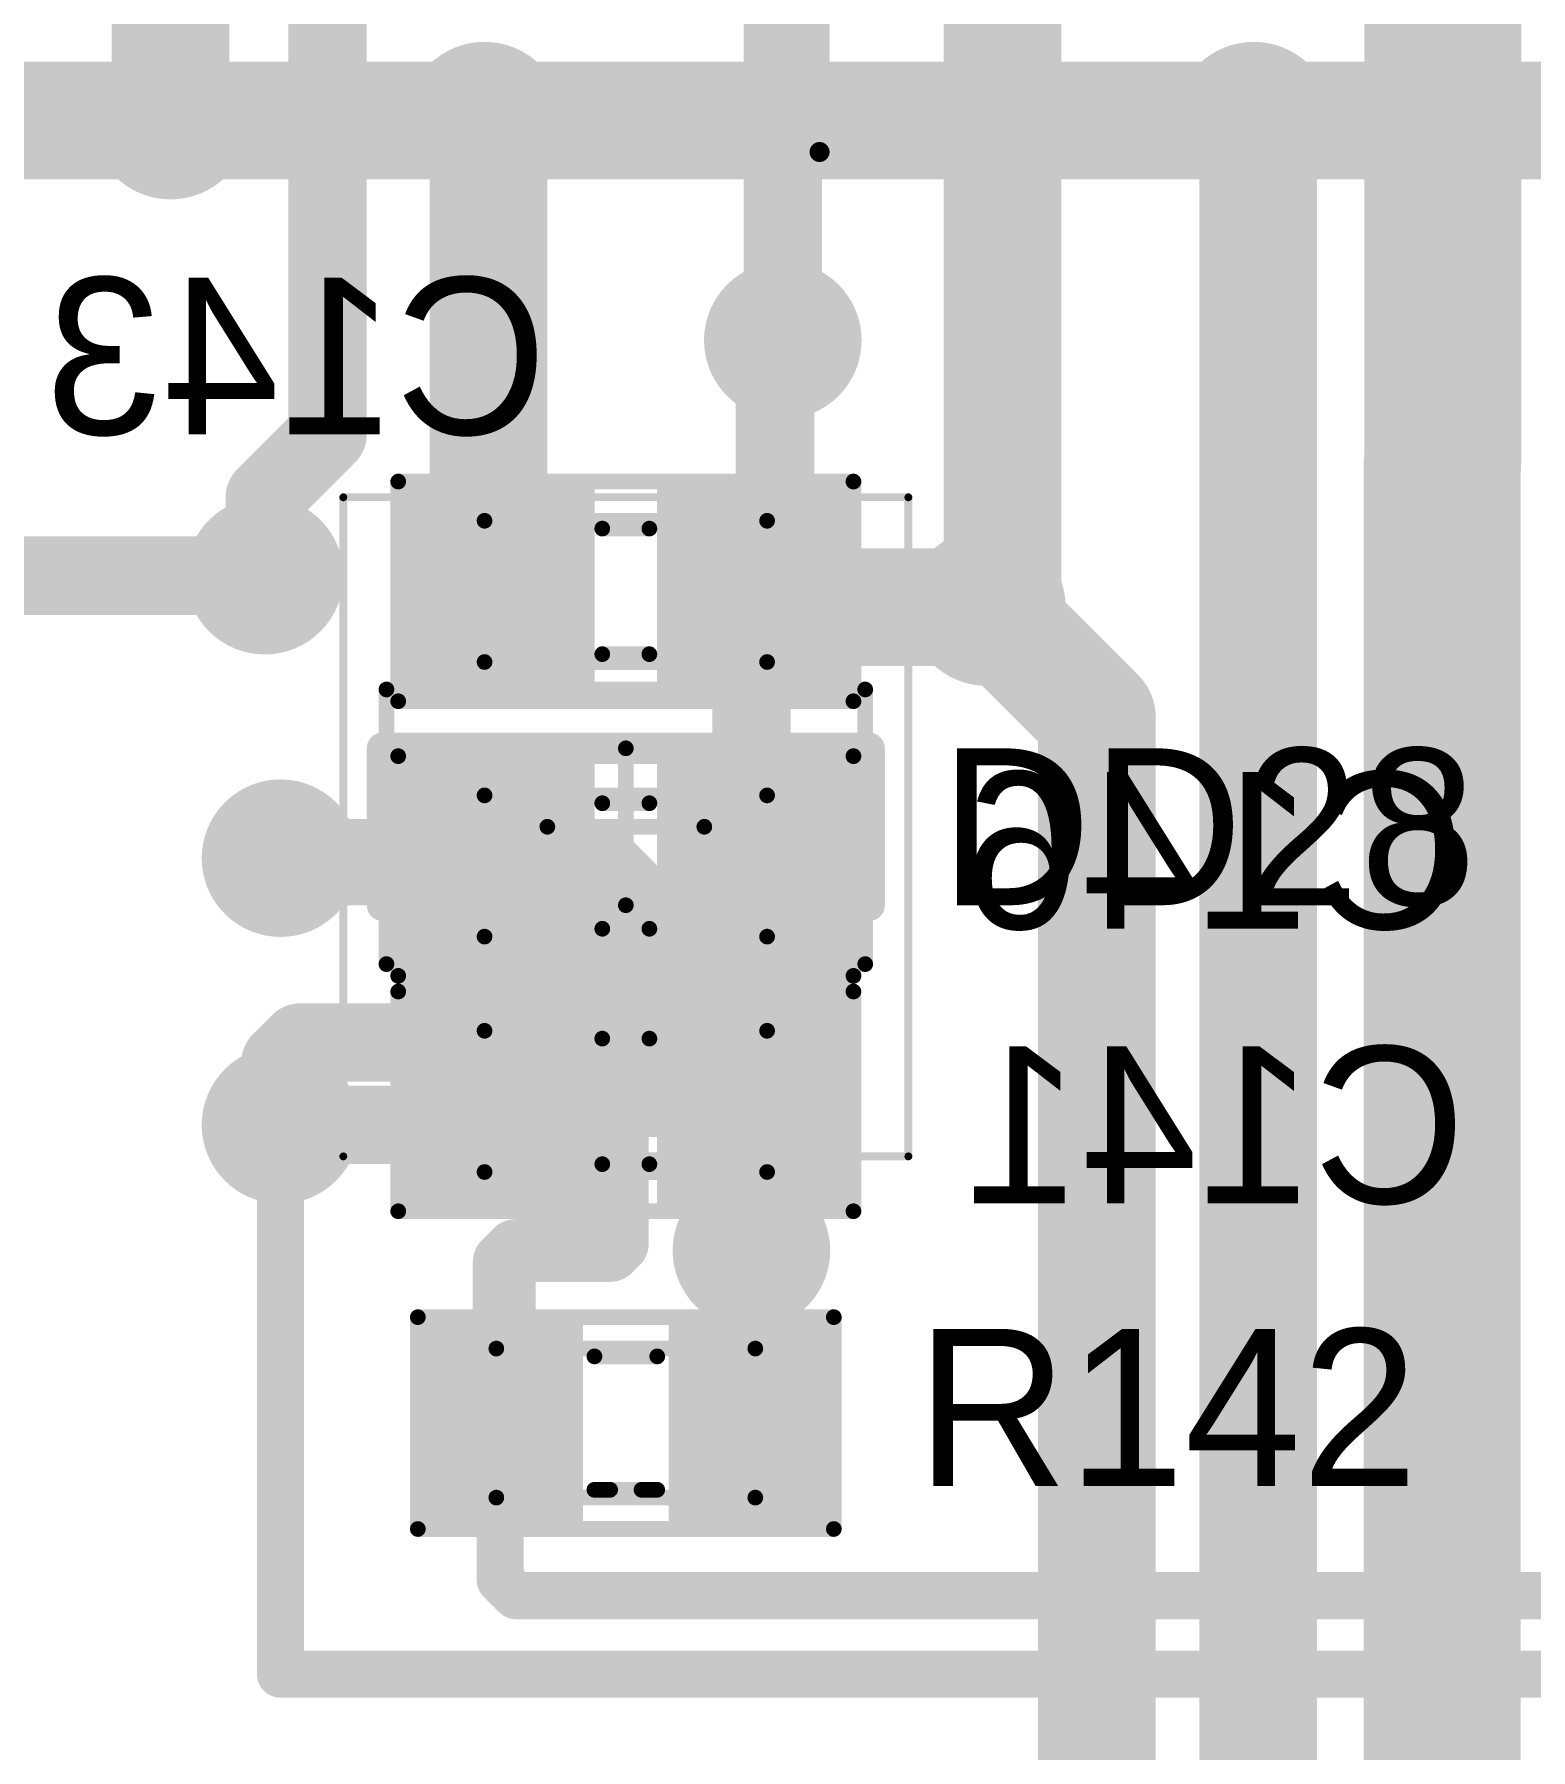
# Model space of a CAD drawing. Header units: millimetres. Extents: x 29 to 180, y 30 to 200.
# Drawn here: x 53.23 to 62.76, y 181.02 to 191.95 of the extents above; entities that cross this region are included whole.
import ezdxf

# ---------------------------------------------------------------- set-up
doc = ezdxf.new("R2010")
doc.units = ezdxf.units.MM
for name, color, linetype in [('BottomLayer', 5, 'Continuous'), ('BottomOverlay', 54, 'Continuous'), ('BottomPaste', 16, 'Continuous'), ('BottomSolder', 6, 'Continuous'), ('Mechanical13', 56, 'Continuous'), ('Mechanical15', 56, 'Continuous'), ('MultiLayer', 9, 'Continuous'), ('PadHoleLayer', 156, 'Continuous'), ('TopLayer', 1, 'Continuous'), ('TopOverlay', 2, 'Continuous'), ('TopPaste', 8, 'Continuous'), ('TopSolder', 216, 'Continuous'), ('ViaHoleLayer', 16, 'Continuous')]:
    doc.layers.add(name, color=color, linetype=linetype)

# ---------------------------------------------------------------- blocks, each defined once
blk = doc.blocks.new('35362_0650_172')
at = {"layer": 'BottomLayer', "const_width": 0.61}
for points in [[(-10.312, 0, 1), (-9.703, 0, 1)], [(-8.305, 0, 1), (-7.695, 0, 1)], [(-6.305, 0, 1), (-5.695, 0, 1)], [(-4.304, 0, 1), (-3.695, 0, 1)], [(-2.305, 0, 1), (-1.695, 0, 1)]]:
    blk.add_lwpolyline(points, format="xyb", close=True, dxfattribs=at)
at = {"layer": 'BottomLayer'}
blk.add_solid([(-0.61, -0.61), (0.61, -0.61), (-0.61, 0.61), (0.61, 0.61)], dxfattribs=at)
at = {"layer": 'BottomSolder', "const_width": 0.736}
for points in [[(-10.375, 0, 1), (-9.64, 0, 1)], [(-8.368, 0, 1), (-7.632, 0, 1)], [(-6.368, 0, 1), (-5.632, 0, 1)], [(-4.368, 0, 1), (-3.632, 0, 1)], [(-2.368, 0, 1), (-1.632, 0, 1)]]:
    blk.add_lwpolyline(points, format="xyb", close=True, dxfattribs=at)
at = {"layer": 'BottomSolder'}
blk.add_solid([(-0.736, -0.736), (0.736, -0.736), (-0.736, 0.736), (0.736, 0.736)], dxfattribs=at)
at = {"layer": 'PadHoleLayer', "const_width": 0.406}
for points in [[(-10.211, 0, 1), (-9.804, 0, 1)], [(-8.203, 0, 1), (-7.797, 0, 1)], [(-6.203, 0, 1), (-5.797, 0, 1)], [(-4.203, 0, 1), (-3.796, 0, 1)], [(-2.203, 0, 1), (-1.797, 0, 1)], [(-0.203, 0, 1), (0.203, 0, 1)]]:
    blk.add_lwpolyline(points, format="xyb", close=True, dxfattribs=at)
at = {"layer": 'TopLayer', "const_width": 0.61}
for points in [[(-10.312, 0, 1), (-9.703, 0, 1)], [(-8.305, 0, 1), (-7.695, 0, 1)], [(-6.305, 0, 1), (-5.695, 0, 1)], [(-4.304, 0, 1), (-3.695, 0, 1)], [(-2.305, 0, 1), (-1.695, 0, 1)]]:
    blk.add_lwpolyline(points, format="xyb", close=True, dxfattribs=at)
at = {"layer": 'TopLayer'}
blk.add_solid([(-0.61, -0.61), (0.61, -0.61), (-0.61, 0.61), (0.61, 0.61)], dxfattribs=at)
at = {"layer": 'TopOverlay'}
for points, const_width in [([(-1.05, 4.225), (0.95, 4.225)], 0.254), ([(-1.05, 4.225), (-0.05, 3.225)], 0.254), ([(-0.05, 3.225), (0.95, 4.225)], 0.254), ([(-12.141, 2.95), (2.15, 2.95)], 0.2), ([(-12.141, -2.55), (-12.141, 2.95)], 0.2), ([(2.15, -2.55), (2.15, 2.95)], 0.2), ([(-10.465, -1.651), (-8.35, -1.65)], 0.2), ([(-10.465, -2.55), (-10.465, -1.651)], 0.2), ([(-8.35, -1.65), (0.35, -1.65)], 0.2), ([(-7.015, -2.35), (-7.015, -1.65)], 0.127), ([(-7.015, -1.65), (-2.915, -1.65)], 0.127), ([(-2.915, -2.35), (-2.915, -1.65)], 0.127), ([(0.35, -2.55), (0.35, -1.65)], 0.2), ([(-8.241, -3.55), (-8.241, -2.35)], 0.127), ([(-8.241, -2.35), (-1.841, -2.35)], 0.127), ([(-7.015, -2.35), (-2.915, -2.35)], 0.127), ([(-1.841, -3.55), (-1.841, -2.35)], 0.127), ([(-12.141, -2.55), (-10.465, -2.55)], 0.2), ([(0.35, -2.55), (2.15, -2.55)], 0.2), ([(-8.241, -3.55), (-1.841, -3.55)], 0.127)]:
    blk.add_lwpolyline(points, dxfattribs=dict(at, const_width=const_width))
for points, const_width in [([(-1.114, 4.225, 1), (-0.987, 4.225, 1)], 0.127), ([(-1.114, 4.225, 1), (-0.987, 4.225, 1)], 0.127), ([(0.886, 4.225, 1), (1.013, 4.225, 1)], 0.127), ([(0.886, 4.225, 1), (1.013, 4.225, 1)], 0.127), ([(-0.114, 3.225, 1), (0.013, 3.225, 1)], 0.127), ([(-0.114, 3.225, 1), (0.013, 3.225, 1)], 0.127), ([(-12.191, 2.95, 1), (-12.091, 2.95, 1)], 0.0999), ([(-12.191, 2.95, 1), (-12.091, 2.95, 1)], 0.0999), ([(2.1, 2.95, 1), (2.2, 2.95, 1)], 0.0999), ([(2.1, 2.95, 1), (2.2, 2.95, 1)], 0.0999), ([(-10.515, -1.651, 1), (-10.415, -1.651, 1)], 0.0999), ([(-10.515, -1.651, 1), (-10.415, -1.651, 1)], 0.0999), ([(-8.4, -1.65, 1), (-8.3, -1.65, 1)], 0.0999), ([(-8.4, -1.65, 1), (-8.3, -1.65, 1)], 0.0999), ([(-7.047, -1.65, 1), (-6.983, -1.65, 1)], 0.0635), ([(-7.047, -1.65, 1), (-6.983, -1.65, 1)], 0.0635), ([(-2.947, -1.65, 1), (-2.883, -1.65, 1)], 0.0635), ([(-2.947, -1.65, 1), (-2.883, -1.65, 1)], 0.0635), ([(0.3, -1.65, 1), (0.4, -1.65, 1)], 0.0999), ([(0.3, -1.65, 1), (0.4, -1.65, 1)], 0.0999), ([(-8.273, -2.35, 1), (-8.209, -2.35, 1)], 0.0635), ([(-8.273, -2.35, 1), (-8.209, -2.35, 1)], 0.0635), ([(-7.047, -2.35, 1), (-6.983, -2.35, 1)], 0.0635), ([(-7.047, -2.35, 1), (-6.983, -2.35, 1)], 0.0635), ([(-2.947, -2.35, 1), (-2.883, -2.35, 1)], 0.0635), ([(-2.947, -2.35, 1), (-2.883, -2.35, 1)], 0.0635), ([(-1.873, -2.35, 1), (-1.809, -2.35, 1)], 0.0635), ([(-1.873, -2.35, 1), (-1.809, -2.35, 1)], 0.0635), ([(-12.191, -2.55, 1), (-12.091, -2.55, 1)], 0.0999), ([(-12.191, -2.55, 1), (-12.091, -2.55, 1)], 0.0999), ([(-10.515, -2.55, 1), (-10.415, -2.55, 1)], 0.0999), ([(-10.515, -2.55, 1), (-10.415, -2.55, 1)], 0.0999), ([(0.3, -2.55, 1), (0.4, -2.55, 1)], 0.0999), ([(0.3, -2.55, 1), (0.4, -2.55, 1)], 0.0999), ([(2.1, -2.55, 1), (2.2, -2.55, 1)], 0.0999), ([(2.1, -2.55, 1), (2.2, -2.55, 1)], 0.0999), ([(-8.273, -3.55, 1), (-8.209, -3.55, 1)], 0.0635), ([(-8.273, -3.55, 1), (-8.209, -3.55, 1)], 0.0635), ([(-1.873, -3.55, 1), (-1.809, -3.55, 1)], 0.0635), ([(-1.873, -3.55, 1), (-1.809, -3.55, 1)], 0.0635)]:
    blk.add_lwpolyline(points, format="xyb", close=True, dxfattribs=dict(at, const_width=const_width))
at = {"layer": 'TopSolder', "const_width": 0.736}
for points in [[(-10.375, 0, 1), (-9.64, 0, 1)], [(-8.368, 0, 1), (-7.632, 0, 1)], [(-6.368, 0, 1), (-5.632, 0, 1)], [(-4.368, 0, 1), (-3.632, 0, 1)], [(-2.368, 0, 1), (-1.632, 0, 1)]]:
    blk.add_lwpolyline(points, format="xyb", close=True, dxfattribs=at)
at = {"layer": 'TopSolder'}
blk.add_solid([(-0.736, -0.736), (0.736, -0.736), (-0.736, 0.736), (0.736, 0.736)], dxfattribs=at)
blk = doc.blocks.new('SMD_C_0603_B_334')
at = {"layer": 'BottomLayer'}
for points in [[(-1.3, 0.55), (-1.3, -0.55), (-0.3, 0.55), (-0.3, -0.55)], [(0.3, 0.55), (0.3, -0.55), (1.3, 0.55), (1.3, -0.55)]]:
    blk.add_solid(points, dxfattribs=at)
at = {"layer": 'BottomOverlay', "const_width": 0.1}
for points in [[(-1.45, -0.7), (-1.45, 0.7)], [(-1.45, 0.7), (1.45, 0.7)], [(1.45, -0.7), (1.45, 0.7)], [(-0.15, 0.4), (0.15, 0.4)], [(-0.15, -0.4), (0.15, -0.4)], [(-1.45, -0.7), (1.45, -0.7)]]:
    blk.add_lwpolyline(points, dxfattribs=at)
at = {"layer": 'BottomOverlay', "const_width": 0.05}
for points in [[(-1.475, 0.7, 1), (-1.425, 0.7, 1)], [(-1.475, 0.7, 1), (-1.425, 0.7, 1)], [(1.425, 0.7, 1), (1.475, 0.7, 1)], [(1.425, 0.7, 1), (1.475, 0.7, 1)], [(-0.175, 0.4, 1), (-0.125, 0.4, 1)], [(0.125, 0.4, 1), (0.175, 0.4, 1)], [(-0.175, -0.4, 1), (-0.125, -0.4, 1)], [(0.125, -0.4, 1), (0.175, -0.4, 1)], [(-1.475, -0.7, 1), (-1.425, -0.7, 1)], [(-1.475, -0.7, 1), (-1.425, -0.7, 1)], [(1.425, -0.7, 1), (1.475, -0.7, 1)], [(1.425, -0.7, 1), (1.475, -0.7, 1)]]:
    blk.add_lwpolyline(points, format="xyb", close=True, dxfattribs=at)
at = {"layer": 'BottomPaste'}
for points in [[(-1.3, 0.55), (-1.3, -0.55), (-0.3, 0.55), (-0.3, -0.55)], [(0.3, 0.55), (0.3, -0.55), (1.3, 0.55), (1.3, -0.55)]]:
    blk.add_solid(points, dxfattribs=at)
at = {"layer": 'BottomSolder'}
for points in [[(-1.402, 0.652), (-1.402, -0.652), (-0.198, 0.652), (-0.198, -0.652)], [(0.198, 0.652), (0.198, -0.652), (1.402, 0.652), (1.402, -0.652)]]:
    blk.add_solid(points, dxfattribs=at)
at = {"layer": 'Mechanical13', "const_width": 0.1}
for points in [[(-0.9, -0.45), (-0.9, 0.45)], [(-0.9, 0.45), (0.9, 0.45)], [(0.9, -0.45), (0.9, 0.45)], [(-0.9, -0.45), (0.9, -0.45)]]:
    blk.add_lwpolyline(points, dxfattribs=at)
at = {"layer": 'Mechanical13', "const_width": 0.05}
for points in [[(-0.925, 0.45, 1), (-0.875, 0.45, 1)], [(-0.925, 0.45, 1), (-0.875, 0.45, 1)], [(0.875, 0.45, 1), (0.925, 0.45, 1)], [(0.875, 0.45, 1), (0.925, 0.45, 1)], [(-0.925, -0.45, 1), (-0.875, -0.45, 1)], [(-0.925, -0.45, 1), (-0.875, -0.45, 1)], [(0.875, -0.45, 1), (0.925, -0.45, 1)], [(0.875, -0.45, 1), (0.925, -0.45, 1)]]:
    blk.add_lwpolyline(points, format="xyb", close=True, dxfattribs=at)
at = {"layer": 'Mechanical15', "const_width": 0.05}
for points in [[(-1.475, -0.7), (-1.475, 0.7)], [(-1.475, 0.7), (1.45, 0.7)], [(1.45, -0.7), (1.45, 0.7)], [(-1.475, -0.7), (1.45, -0.7)]]:
    blk.add_lwpolyline(points, dxfattribs=at)
at = {"layer": 'Mechanical15', "const_width": 0.025}
for points in [[(-1.488, 0.7, 1), (-1.463, 0.7, 1)], [(-1.488, 0.7, 1), (-1.463, 0.7, 1)], [(1.438, 0.7, 1), (1.462, 0.7, 1)], [(1.438, 0.7, 1), (1.462, 0.7, 1)], [(-1.488, -0.7, 1), (-1.463, -0.7, 1)], [(-1.488, -0.7, 1), (-1.463, -0.7, 1)], [(1.438, -0.7, 1), (1.462, -0.7, 1)], [(1.438, -0.7, 1), (1.462, -0.7, 1)]]:
    blk.add_lwpolyline(points, format="xyb", close=True, dxfattribs=at)
blk = doc.blocks.new('SMD_C_0603_B_336')
at = {"layer": 'BottomLayer'}
for points in [[(-1.3, 0.55), (-1.3, -0.55), (-0.3, 0.55), (-0.3, -0.55)], [(0.3, 0.55), (0.3, -0.55), (1.3, 0.55), (1.3, -0.55)]]:
    blk.add_solid(points, dxfattribs=at)
at = {"layer": 'BottomOverlay', "const_width": 0.1}
for points in [[(-1.45, 0.7), (-1.45, -0.7)], [(1.45, 0.7), (-1.45, 0.7)], [(1.45, 0.7), (1.45, -0.7)], [(0.15, 0.4), (-0.15, 0.4)], [(0.15, -0.4), (-0.15, -0.4)], [(1.45, -0.7), (-1.45, -0.7)]]:
    blk.add_lwpolyline(points, dxfattribs=at)
at = {"layer": 'BottomOverlay', "const_width": 0.05}
for points in [[(-1.475, 0.7, 1), (-1.425, 0.7, 1)], [(-1.475, 0.7, 1), (-1.425, 0.7, 1)], [(1.425, 0.7, 1), (1.475, 0.7, 1)], [(1.425, 0.7, 1), (1.475, 0.7, 1)], [(-0.175, 0.4, 1), (-0.125, 0.4, 1)], [(0.125, 0.4, 1), (0.175, 0.4, 1)], [(-0.175, -0.4, 1), (-0.125, -0.4, 1)], [(0.125, -0.4, 1), (0.175, -0.4, 1)], [(-1.475, -0.7, 1), (-1.425, -0.7, 1)], [(-1.475, -0.7, 1), (-1.425, -0.7, 1)], [(1.425, -0.7, 1), (1.475, -0.7, 1)], [(1.425, -0.7, 1), (1.475, -0.7, 1)]]:
    blk.add_lwpolyline(points, format="xyb", close=True, dxfattribs=at)
at = {"layer": 'BottomPaste'}
for points in [[(-1.3, 0.55), (-1.3, -0.55), (-0.3, 0.55), (-0.3, -0.55)], [(0.3, 0.55), (0.3, -0.55), (1.3, 0.55), (1.3, -0.55)]]:
    blk.add_solid(points, dxfattribs=at)
at = {"layer": 'BottomSolder'}
for points in [[(-1.402, 0.652), (-1.402, -0.652), (-0.198, 0.652), (-0.198, -0.652)], [(0.198, 0.652), (0.198, -0.652), (1.402, 0.652), (1.402, -0.652)]]:
    blk.add_solid(points, dxfattribs=at)
at = {"layer": 'Mechanical13', "const_width": 0.1}
for points in [[(-0.9, 0.45), (-0.9, -0.45)], [(0.9, 0.45), (-0.9, 0.45)], [(0.9, 0.45), (0.9, -0.45)], [(0.9, -0.45), (-0.9, -0.45)]]:
    blk.add_lwpolyline(points, dxfattribs=at)
at = {"layer": 'Mechanical13', "const_width": 0.05}
for points in [[(-0.925, 0.45, 1), (-0.875, 0.45, 1)], [(-0.925, 0.45, 1), (-0.875, 0.45, 1)], [(0.875, 0.45, 1), (0.925, 0.45, 1)], [(0.875, 0.45, 1), (0.925, 0.45, 1)], [(-0.925, -0.45, 1), (-0.875, -0.45, 1)], [(-0.925, -0.45, 1), (-0.875, -0.45, 1)], [(0.875, -0.45, 1), (0.925, -0.45, 1)], [(0.875, -0.45, 1), (0.925, -0.45, 1)]]:
    blk.add_lwpolyline(points, format="xyb", close=True, dxfattribs=at)
at = {"layer": 'Mechanical15', "const_width": 0.05}
for points in [[(-1.475, 0.7), (-1.475, -0.7)], [(1.45, 0.7), (-1.475, 0.7)], [(1.45, 0.7), (1.45, -0.7)], [(1.45, -0.7), (-1.475, -0.7)]]:
    blk.add_lwpolyline(points, dxfattribs=at)
at = {"layer": 'Mechanical15', "const_width": 0.025}
for points in [[(-1.488, 0.7, 1), (-1.463, 0.7, 1)], [(-1.488, 0.7, 1), (-1.463, 0.7, 1)], [(1.438, 0.7, 1), (1.462, 0.7, 1)], [(1.438, 0.7, 1), (1.462, 0.7, 1)], [(-1.488, -0.7, 1), (-1.463, -0.7, 1)], [(-1.488, -0.7, 1), (-1.463, -0.7, 1)], [(1.438, -0.7, 1), (1.462, -0.7, 1)], [(1.438, -0.7, 1), (1.462, -0.7, 1)]]:
    blk.add_lwpolyline(points, format="xyb", close=True, dxfattribs=at)
blk = doc.blocks.new('SMD_C_0603_B_339')
at = {"layer": 'BottomLayer'}
for points in [[(-1.3, 0.55), (-1.3, -0.55), (-0.3, 0.55), (-0.3, -0.55)], [(0.3, 0.55), (0.3, -0.55), (1.3, 0.55), (1.3, -0.55)]]:
    blk.add_solid(points, dxfattribs=at)
at = {"layer": 'BottomOverlay', "const_width": 0.1}
for points in [[(-1.45, 0.7), (-1.45, -0.7)], [(1.45, 0.7), (-1.45, 0.7)], [(1.45, 0.7), (1.45, -0.7)], [(0.15, 0.4), (-0.15, 0.4)], [(0.15, -0.4), (-0.15, -0.4)], [(1.45, -0.7), (-1.45, -0.7)]]:
    blk.add_lwpolyline(points, dxfattribs=at)
at = {"layer": 'BottomOverlay', "const_width": 0.05}
for points in [[(-1.475, 0.7, 1), (-1.425, 0.7, 1)], [(-1.475, 0.7, 1), (-1.425, 0.7, 1)], [(1.425, 0.7, 1), (1.475, 0.7, 1)], [(1.425, 0.7, 1), (1.475, 0.7, 1)], [(-0.175, 0.4, 1), (-0.125, 0.4, 1)], [(0.125, 0.4, 1), (0.175, 0.4, 1)], [(-0.175, -0.4, 1), (-0.125, -0.4, 1)], [(0.125, -0.4, 1), (0.175, -0.4, 1)], [(-1.475, -0.7, 1), (-1.425, -0.7, 1)], [(-1.475, -0.7, 1), (-1.425, -0.7, 1)], [(1.425, -0.7, 1), (1.475, -0.7, 1)], [(1.425, -0.7, 1), (1.475, -0.7, 1)]]:
    blk.add_lwpolyline(points, format="xyb", close=True, dxfattribs=at)
at = {"layer": 'BottomPaste'}
for points in [[(-1.3, 0.55), (-1.3, -0.55), (-0.3, 0.55), (-0.3, -0.55)], [(0.3, 0.55), (0.3, -0.55), (1.3, 0.55), (1.3, -0.55)]]:
    blk.add_solid(points, dxfattribs=at)
at = {"layer": 'BottomSolder'}
for points in [[(-1.402, 0.652), (-1.402, -0.652), (-0.198, 0.652), (-0.198, -0.652)], [(0.198, 0.652), (0.198, -0.652), (1.402, 0.652), (1.402, -0.652)]]:
    blk.add_solid(points, dxfattribs=at)
at = {"layer": 'Mechanical13', "const_width": 0.1}
for points in [[(-0.9, 0.45), (-0.9, -0.45)], [(0.9, 0.45), (-0.9, 0.45)], [(0.9, 0.45), (0.9, -0.45)], [(0.9, -0.45), (-0.9, -0.45)]]:
    blk.add_lwpolyline(points, dxfattribs=at)
at = {"layer": 'Mechanical13', "const_width": 0.05}
for points in [[(-0.925, 0.45, 1), (-0.875, 0.45, 1)], [(-0.925, 0.45, 1), (-0.875, 0.45, 1)], [(0.875, 0.45, 1), (0.925, 0.45, 1)], [(0.875, 0.45, 1), (0.925, 0.45, 1)], [(-0.925, -0.45, 1), (-0.875, -0.45, 1)], [(-0.925, -0.45, 1), (-0.875, -0.45, 1)], [(0.875, -0.45, 1), (0.925, -0.45, 1)], [(0.875, -0.45, 1), (0.925, -0.45, 1)]]:
    blk.add_lwpolyline(points, format="xyb", close=True, dxfattribs=at)
at = {"layer": 'Mechanical15', "const_width": 0.05}
for points in [[(-1.475, 0.7), (-1.475, -0.7)], [(1.45, 0.7), (-1.475, 0.7)], [(1.45, 0.7), (1.45, -0.7)], [(1.45, -0.7), (-1.475, -0.7)]]:
    blk.add_lwpolyline(points, dxfattribs=at)
at = {"layer": 'Mechanical15', "const_width": 0.025}
for points in [[(-1.488, 0.7, 1), (-1.463, 0.7, 1)], [(-1.488, 0.7, 1), (-1.463, 0.7, 1)], [(1.438, 0.7, 1), (1.462, 0.7, 1)], [(1.438, 0.7, 1), (1.462, 0.7, 1)], [(-1.488, -0.7, 1), (-1.463, -0.7, 1)], [(-1.488, -0.7, 1), (-1.463, -0.7, 1)], [(1.438, -0.7, 1), (1.462, -0.7, 1)], [(1.438, -0.7, 1), (1.462, -0.7, 1)]]:
    blk.add_lwpolyline(points, format="xyb", close=True, dxfattribs=at)
blk = doc.blocks.new('SOT_23_DBV__394')
at = {"layer": 'Mechanical13', "const_width": 0.1}
for points in [[(-0.875, 1.525), (-0.875, -1.525)], [(-0.875, 1.525), (0.875, 1.525)], [(0.875, 1.525), (0.875, -1.525)], [(-0.875, -1.525), (0.875, -1.525)]]:
    blk.add_lwpolyline(points, dxfattribs=at)
at = {"layer": 'Mechanical13', "const_width": 0.05}
for points in [[(-0.9, 1.525, 1), (-0.85, 1.525, 1)], [(-0.9, 1.525, 1), (-0.85, 1.525, 1)], [(0.85, 1.525, 1), (0.9, 1.525, 1)], [(0.85, 1.525, 1), (0.9, 1.525, 1)], [(-0.9, -1.525, 1), (-0.85, -1.525, 1)], [(-0.9, -1.525, 1), (-0.85, -1.525, 1)], [(0.85, -1.525, 1), (0.9, -1.525, 1)], [(0.85, -1.525, 1), (0.9, -1.525, 1)]]:
    blk.add_lwpolyline(points, format="xyb", close=True, dxfattribs=at)
at = {"layer": 'Mechanical15'}
for points, const_width in [([(-2.1, 1.8), (-2.1, -1.8)], 0.05), ([(-2.1, 1.8), (2.1, 1.8)], 0.05), ([(2.1, 1.8), (2.1, -1.8)], 0.05), ([(0, 0.5), (0, -0.5)], 0.1), ([(-0.5, 0), (0.5, 0)], 0.1), ([(-2.1, -1.8), (2.1, -1.8)], 0.05)]:
    blk.add_lwpolyline(points, dxfattribs=dict(at, const_width=const_width))
for points, const_width in [([(-2.113, 1.8, 1), (-2.088, 1.8, 1)], 0.025), ([(-2.113, 1.8, 1), (-2.088, 1.8, 1)], 0.025), ([(2.087, 1.8, 1), (2.112, 1.8, 1)], 0.025), ([(2.087, 1.8, 1), (2.112, 1.8, 1)], 0.025), ([(-0.025, 0.5, 1), (0.025, 0.5, 1)], 0.05), ([(-0.525, 0, 1), (-0.475, 0, 1)], 0.05), ([(0.475, 0, 1), (0.525, 0, 1)], 0.05), ([(-0.025, -0.5, 1), (0.025, -0.5, 1)], 0.05), ([(-2.113, -1.8, 1), (-2.088, -1.8, 1)], 0.025), ([(-2.113, -1.8, 1), (-2.088, -1.8, 1)], 0.025), ([(2.087, -1.8, 1), (2.112, -1.8, 1)], 0.025), ([(2.087, -1.8, 1), (2.112, -1.8, 1)], 0.025)]:
    blk.add_lwpolyline(points, format="xyb", close=True, dxfattribs=dict(at, const_width=const_width))
at = {"layer": 'TopLayer'}
for points in [[(-0.875, 0.65), (-0.875, 1.25), (-1.875, 0.65), (-1.875, 1.25)], [(1.875, 0.65), (1.875, 1.25), (0.875, 0.65), (0.875, 1.25)], [(-0.875, -0.3), (-0.875, 0.3), (-1.875, -0.3), (-1.875, 0.3)], [(-0.875, -1.25), (-0.875, -0.65), (-1.875, -1.25), (-1.875, -0.65)], [(1.875, -1.25), (1.875, -0.65), (0.875, -1.25), (0.875, -0.65)]]:
    blk.add_solid(points, dxfattribs=at)
at = {"layer": 'TopOverlay'}
for points, const_width in [([(-1.25, 1.8, 1), (-1.5, 1.8, 1)], 0.25), ([(-1.563, 1.8, 1), (-1.438, 1.8, 1)], 0.125), ([(-1.312, 1.8, 1), (-1.188, 1.8, 1)], 0.125), ([(-0.55, 1.55, 1), (-0.45, 1.55, 1)], 0.1), ([(-0.55, 1.55, 1), (-0.45, 1.55, 1)], 0.1), ([(0.45, 1.55, 1), (0.55, 1.55, 1)], 0.1), ([(0.45, 1.55, 1), (0.55, 1.55, 1)], 0.1), ([(-0.55, -1.55, 1), (-0.45, -1.55, 1)], 0.1), ([(-0.55, -1.55, 1), (-0.45, -1.55, 1)], 0.1), ([(0.45, -1.55, 1), (0.55, -1.55, 1)], 0.1), ([(0.45, -1.55, 1), (0.55, -1.55, 1)], 0.1)]:
    blk.add_lwpolyline(points, format="xyb", close=True, dxfattribs=dict(at, const_width=const_width))
at = {"layer": 'TopOverlay', "const_width": 0.2}
for points in [[(-0.5, 1.55), (0.5, 1.55)], [(-0.5, 1.55), (-0.5, -1.55)], [(0.5, 1.55), (0.5, -1.55)], [(-0.5, -1.55), (0.5, -1.55)]]:
    blk.add_lwpolyline(points, dxfattribs=at)
at = {"layer": 'TopPaste'}
for points in [[(-0.875, 0.65), (-0.875, 1.25), (-1.875, 0.65), (-1.875, 1.25)], [(1.875, 0.65), (1.875, 1.25), (0.875, 0.65), (0.875, 1.25)], [(-0.875, -0.3), (-0.875, 0.3), (-1.875, -0.3), (-1.875, 0.3)], [(-0.875, -1.25), (-0.875, -0.65), (-1.875, -1.25), (-1.875, -0.65)], [(1.875, -1.25), (1.875, -0.65), (0.875, -1.25), (0.875, -0.65)]]:
    blk.add_solid(points, dxfattribs=at)
at = {"layer": 'TopSolder'}
for points in [[(-0.773, 0.548), (-0.773, 1.352), (-1.977, 0.548), (-1.977, 1.352)], [(1.977, 0.548), (1.977, 1.352), (0.773, 0.548), (0.773, 1.352)], [(-0.773, -0.402), (-0.773, 0.402), (-1.977, -0.402), (-1.977, 0.402)], [(-0.773, -1.352), (-0.773, -0.548), (-1.977, -1.352), (-1.977, -0.548)], [(1.977, -1.352), (1.977, -0.548), (0.773, -1.352), (0.773, -0.548)]]:
    blk.add_solid(points, dxfattribs=at)
blk = doc.blocks.new('SMD_R_0603_512')
at = {"layer": 'Mechanical13', "const_width": 0.1}
for points in [[(-0.825, 0.475), (-0.825, -0.475)], [(0.825, 0.475), (-0.825, 0.475)], [(0.825, 0.475), (0.825, -0.475)], [(0.825, -0.475), (-0.825, -0.475)]]:
    blk.add_lwpolyline(points, dxfattribs=at)
at = {"layer": 'Mechanical13', "const_width": 0.05}
for points in [[(-0.85, 0.475, 1), (-0.8, 0.475, 1)], [(-0.85, 0.475, 1), (-0.8, 0.475, 1)], [(0.8, 0.475, 1), (0.85, 0.475, 1)], [(0.8, 0.475, 1), (0.85, 0.475, 1)], [(-0.85, -0.475, 1), (-0.8, -0.475, 1)], [(-0.85, -0.475, 1), (-0.8, -0.475, 1)], [(0.8, -0.475, 1), (0.85, -0.475, 1)], [(0.8, -0.475, 1), (0.85, -0.475, 1)]]:
    blk.add_lwpolyline(points, format="xyb", close=True, dxfattribs=at)
at = {"layer": 'Mechanical15', "const_width": 0.05}
for points in [[(-1.325, 0.675), (-1.325, -0.675)], [(1.325, 0.675), (-1.325, 0.675)], [(1.325, 0.675), (1.325, -0.675)], [(1.325, -0.675), (-1.325, -0.675)]]:
    blk.add_lwpolyline(points, dxfattribs=at)
at = {"layer": 'Mechanical15', "const_width": 0.025}
for points in [[(-1.338, 0.675, 1), (-1.313, 0.675, 1)], [(-1.338, 0.675, 1), (-1.313, 0.675, 1)], [(1.313, 0.675, 1), (1.338, 0.675, 1)], [(1.313, 0.675, 1), (1.338, 0.675, 1)], [(-1.338, -0.675, 1), (-1.313, -0.675, 1)], [(-1.338, -0.675, 1), (-1.313, -0.675, 1)], [(1.313, -0.675, 1), (1.338, -0.675, 1)], [(1.313, -0.675, 1), (1.338, -0.675, 1)]]:
    blk.add_lwpolyline(points, format="xyb", close=True, dxfattribs=at)
at = {"layer": 'TopLayer'}
for points in [[(-0.375, -0.525), (-0.375, 0.525), (-1.175, -0.525), (-1.175, 0.525)], [(1.175, -0.525), (1.175, 0.525), (0.375, -0.525), (0.375, 0.525)]]:
    blk.add_solid(points, dxfattribs=at)
at = {"layer": 'TopOverlay', "const_width": 0.1}
for points in [[(1.325, 0.675), (-1.325, 0.675)], [(-1.325, 0.675), (-1.325, -0.675)], [(1.325, 0.675), (1.325, -0.675)], [(-0.1, 0.425), (-0.2, 0.425)], [(0.1, 0.425), (-0.1, 0.425)], [(0.2, 0.425), (0.1, 0.425)], [(0.2, -0.425), (-0.2, -0.425)], [(1.325, -0.675), (-1.325, -0.675)]]:
    blk.add_lwpolyline(points, dxfattribs=at)
at = {"layer": 'TopOverlay', "const_width": 0.05}
for points in [[(-1.35, 0.675, 1), (-1.3, 0.675, 1)], [(-1.35, 0.675, 1), (-1.3, 0.675, 1)], [(1.3, 0.675, 1), (1.35, 0.675, 1)], [(1.3, 0.675, 1), (1.35, 0.675, 1)], [(-0.225, 0.425, 1), (-0.175, 0.425, 1)], [(-0.125, 0.425, 1), (-0.075, 0.425, 1)], [(-0.125, 0.425, 1), (-0.075, 0.425, 1)], [(0.075, 0.425, 1), (0.125, 0.425, 1)], [(0.075, 0.425, 1), (0.125, 0.425, 1)], [(0.175, 0.425, 1), (0.225, 0.425, 1)], [(-0.225, -0.425, 1), (-0.175, -0.425, 1)], [(0.175, -0.425, 1), (0.225, -0.425, 1)], [(-1.35, -0.675, 1), (-1.3, -0.675, 1)], [(-1.35, -0.675, 1), (-1.3, -0.675, 1)], [(1.3, -0.675, 1), (1.35, -0.675, 1)], [(1.3, -0.675, 1), (1.35, -0.675, 1)]]:
    blk.add_lwpolyline(points, format="xyb", close=True, dxfattribs=at)
at = {"layer": 'TopPaste'}
for points in [[(-0.375, -0.525), (-0.375, 0.525), (-1.175, -0.525), (-1.175, 0.525)], [(1.175, -0.525), (1.175, 0.525), (0.375, -0.525), (0.375, 0.525)]]:
    blk.add_solid(points, dxfattribs=at)
at = {"layer": 'TopSolder'}
for points in [[(-0.273, -0.627), (-0.273, 0.627), (-1.277, -0.627), (-1.277, 0.627)], [(1.277, -0.627), (1.277, 0.627), (0.273, -0.627), (0.273, 0.627)]]:
    blk.add_solid(points, dxfattribs=at)

msp = doc.modelspace()

# ---------------------------------------------------------------- linework, layer by layer
at = {"layer": 'BottomLayer'}
for points, const_width in [([(62.204, 189.218), (62.204, 196.196)], 1), ([(54.1, 191.4), (54.1, 194.725)], 0.75), ([(55.1, 189.4), (55.1, 193.2)], 0.5), ([(58, 190), (58, 192.486)], 0.5), ([(59.4, 188.4), (59.4, 192.382)], 0.75), ([(56.1, 191.4), (56.125, 191.375)], 0.75), ([(56.125, 188.4), (56.125, 191.375)], 0.75), ([(61, 191.4), (61.029, 191.371)], 0.75), ([(61.029, 147.1), (61.029, 191.371)], 0.75), ([(62.2, 189.214), (62.204, 189.218)], 1), ([(62.2, 173.9), (62.2, 189.214)], 1), ([(54.7, 189), (55.1, 189.4)], 0.5), ([(54.7, 188.5), (54.7, 189)], 0.5), ([(57.8, 188.4), (58, 188.2)], 0.75), ([(58, 188.2), (58.101, 188.3)], 0.75), ([(58.101, 188.3), (59.3, 188.3)], 0.75), ([(59.3, 188.3), (59.4, 188.4)], 0.75), ([(59.3, 188.3), (60, 187.6)], 0.75), ([(59.3, 188.3), (59.3, 188.3)], 0.75), ([(57.8, 186.65), (57.8, 188.4)], 0.5), ([(60, 147.9), (60, 187.6)], 0.75), ([(54.8, 186.7), (54.85, 186.65)], 0.5), ([(54.85, 186.65), (56.2, 186.65)], 0.5), ([(57.8, 185.15), (57.8, 186.65)], 0.5), ([(57.8, 186.65), (57.8, 186.65)], 0.5), ([(56.05, 185), (56.2, 185.15)], 0.5), ([(57.8, 184.2), (57.8, 185.15)], 0.5), ([(54.8, 185), (56.05, 185)], 0.5)]:
    msp.add_lwpolyline(points, dxfattribs=dict(at, const_width=const_width))
for points, const_width in [([(53.9, 191.4, 1), (54.3, 191.4, 1)], 0.4), ([(53.913, 191.4, 1), (54.288, 191.4, 1)], 0.375), ([(55.9, 191.4, 1), (56.3, 191.4, 1)], 0.4), ([(55.913, 191.4, 1), (56.288, 191.4, 1)], 0.375), ([(55.938, 191.375, 1), (56.313, 191.375, 1)], 0.375), ([(55.938, 191.375, 1), (56.313, 191.375, 1)], 0.375), ([(60.8, 191.4, 1), (61.2, 191.4, 1)], 0.4), ([(60.812, 191.4, 1), (61.188, 191.4, 1)], 0.375), ([(60.842, 191.371, 1), (61.217, 191.371, 1)], 0.375), ([(60.842, 191.371, 1), (61.217, 191.371, 1)], 0.375), ([(57.8, 190, 1), (58.2, 190, 1)], 0.4), ([(57.875, 190, 1), (58.125, 190, 1)], 0.25), ([(61.95, 189.214, 1), (62.45, 189.214, 1)], 0.5), ([(61.95, 189.214, 1), (62.45, 189.214, 1)], 0.5), ([(61.954, 189.218, 1), (62.454, 189.218, 1)], 0.5), ([(61.954, 189.218, 1), (62.454, 189.218, 1)], 0.5), ([(54.975, 189.4, 1), (55.225, 189.4, 1)], 0.25), ([(54.975, 189.4, 1), (55.225, 189.4, 1)], 0.25), ([(54.575, 189, 1), (54.825, 189, 1)], 0.25), ([(54.575, 189, 1), (54.825, 189, 1)], 0.25), ([(54.5, 188.5, 1), (54.9, 188.5, 1)], 0.4), ([(54.575, 188.5, 1), (54.825, 188.5, 1)], 0.25), ([(55.938, 188.4, 1), (56.313, 188.4, 1)], 0.375), ([(57.613, 188.4, 1), (57.988, 188.4, 1)], 0.375), ([(57.913, 188.3, 1), (58.288, 188.3, 1)], 0.375), ([(57.913, 188.3, 1), (58.288, 188.3, 1)], 0.375), ([(59.1, 188.3, 1), (59.5, 188.3, 1)], 0.4), ([(59.113, 188.3, 1), (59.488, 188.3, 1)], 0.375), ([(59.113, 188.3, 1), (59.488, 188.3, 1)], 0.375), ([(59.113, 188.3, 1), (59.488, 188.3, 1)], 0.375), ([(59.113, 188.3, 1), (59.488, 188.3, 1)], 0.375), ([(59.113, 188.3, 1), (59.488, 188.3, 1)], 0.375), ([(59.213, 188.4, 1), (59.588, 188.4, 1)], 0.375), ([(59.213, 188.4, 1), (59.588, 188.4, 1)], 0.375), ([(57.675, 188.4, 1), (57.925, 188.4, 1)], 0.25), ([(57.813, 188.2, 1), (58.188, 188.2, 1)], 0.375), ([(57.813, 188.2, 1), (58.188, 188.2, 1)], 0.375), ([(59.813, 187.6, 1), (60.188, 187.6, 1)], 0.375), ([(59.813, 187.6, 1), (60.188, 187.6, 1)], 0.375), ([(54.6, 186.7, 1), (55, 186.7, 1)], 0.4), ([(54.675, 186.7, 1), (54.925, 186.7, 1)], 0.25), ([(54.725, 186.65, 1), (54.975, 186.65, 1)], 0.25), ([(54.725, 186.65, 1), (54.975, 186.65, 1)], 0.25), ([(56.075, 186.65, 1), (56.325, 186.65, 1)], 0.25), ([(57.675, 186.65, 1), (57.925, 186.65, 1)], 0.25), ([(57.675, 186.65, 1), (57.925, 186.65, 1)], 0.25), ([(57.675, 186.65, 1), (57.925, 186.65, 1)], 0.25), ([(57.675, 186.65, 1), (57.925, 186.65, 1)], 0.25), ([(54.6, 185, 1), (55, 185, 1)], 0.4), ([(56.075, 185.15, 1), (56.325, 185.15, 1)], 0.25), ([(57.675, 185.15, 1), (57.925, 185.15, 1)], 0.25), ([(57.675, 185.15, 1), (57.925, 185.15, 1)], 0.25), ([(54.675, 185, 1), (54.925, 185, 1)], 0.25), ([(55.925, 185, 1), (56.175, 185, 1)], 0.25), ([(55.925, 185, 1), (56.175, 185, 1)], 0.25), ([(57.6, 184.2, 1), (58, 184.2, 1)], 0.4), ([(57.675, 184.2, 1), (57.925, 184.2, 1)], 0.25)]:
    msp.add_lwpolyline(points, format="xyb", close=True, dxfattribs=dict(at, const_width=const_width))
at = {"layer": 'BottomSolder', "const_width": 0.502}
for points in [[(53.849, 191.4, 1), (54.351, 191.4, 1)], [(55.849, 191.4, 1), (56.351, 191.4, 1)], [(60.749, 191.4, 1), (61.251, 191.4, 1)], [(57.749, 190, 1), (58.251, 190, 1)], [(54.449, 188.5, 1), (54.951, 188.5, 1)], [(59.049, 188.3, 1), (59.551, 188.3, 1)], [(54.549, 186.7, 1), (55.051, 186.7, 1)], [(54.549, 185, 1), (55.051, 185, 1)], [(57.549, 184.2, 1), (58.051, 184.2, 1)]]:
    msp.add_lwpolyline(points, format="xyb", close=True, dxfattribs=at)
at = {"layer": 'MultiLayer', "const_width": 0.4}
for points in [[(53.9, 191.4, 1), (54.3, 191.4, 1)], [(55.9, 191.4, 1), (56.3, 191.4, 1)], [(60.8, 191.4, 1), (61.2, 191.4, 1)], [(57.8, 190, 1), (58.2, 190, 1)], [(54.5, 188.5, 1), (54.9, 188.5, 1)], [(59.1, 188.3, 1), (59.5, 188.3, 1)], [(54.6, 186.7, 1), (55, 186.7, 1)], [(54.6, 185, 1), (55, 185, 1)], [(57.6, 184.2, 1), (58, 184.2, 1)]]:
    msp.add_lwpolyline(points, format="xyb", close=True, dxfattribs=at)
at = {"layer": 'TopLayer'}
for points, const_width in [([(50.2, 191.4), (54.1, 191.4)], 0.75), ([(54.1, 191.4), (56.1, 191.4)], 0.75), ([(56.1, 191.4), (60.75, 191.4)], 0.75), ([(61, 191.4), (67.775, 191.4)], 0.75), ([(56.05, 191.35), (56.1, 191.4)], 0.4), ([(56.05, 188.275), (56.05, 191.35)], 0.4), ([(57.95, 189.85), (58.1, 190)], 0.5), ([(58, 190), (58.1, 190)], 0.5), ([(57.95, 188.275), (57.95, 189.85)], 0.5), ([(51.95, 188.5), (54.7, 188.5)], 0.5), ([(54.8, 186.7), (56.8, 186.7)], 0.5), ([(56.8, 186.7), (57, 186.5)], 0.5), ([(57, 185.525), (57, 186.5)], 0.5), ([(54.8, 185.4), (54.925, 185.525)], 0.5), ([(54.925, 185.525), (56.05, 185.525)], 0.5), ([(56.946, 185.471), (57, 185.525)], 0.4), ([(57.95, 185.525), (58, 185.475)], 0.5), ([(58, 184.7), (58, 185.475)], 0.5), ([(54.8, 185), (54.8, 185.4)], 0.5), ([(56.946, 184.246), (56.946, 185.471)], 0.4), ([(54.8, 181.5), (54.8, 185)], 0.3), ([(57.8, 184.5), (58, 184.7)], 0.5), ([(57.8, 184.2), (57.8, 184.5)], 0.5), ([(56.9, 184.2), (56.946, 184.246)], 0.4), ([(57.775, 184.175), (57.8, 184.2)], 0.5), ([(57.775, 183.1), (57.775, 184.175)], 0.5), ([(56.225, 184.125), (56.3, 184.2)], 0.4), ([(56.225, 183.1), (56.225, 184.125)], 0.4), ([(56.3, 184.2), (56.9, 184.2)], 0.4), ([(56.2, 183.075), (56.225, 183.1)], 0.3), ([(56.2, 182.1), (56.2, 183.075)], 0.3), ([(56.2, 182.1), (56.3, 182)], 0.3), ([(56.3, 182), (72.6, 182)], 0.3), ([(54.8, 181.5), (64.9, 181.5)], 0.3)]:
    msp.add_lwpolyline(points, dxfattribs=dict(at, const_width=const_width))
for points, const_width in [([(53.9, 191.4, 1), (54.3, 191.4, 1)], 0.4), ([(53.913, 191.4, 1), (54.288, 191.4, 1)], 0.375), ([(53.913, 191.4, 1), (54.288, 191.4, 1)], 0.375), ([(55.9, 191.4, 1), (56.3, 191.4, 1)], 0.4), ([(55.913, 191.4, 1), (56.288, 191.4, 1)], 0.375), ([(55.913, 191.4, 1), (56.288, 191.4, 1)], 0.375), ([(60.563, 191.4, 1), (60.938, 191.4, 1)], 0.375), ([(60.8, 191.4, 1), (61.2, 191.4, 1)], 0.4), ([(60.812, 191.4, 1), (61.188, 191.4, 1)], 0.375), ([(55.95, 191.35, 1), (56.15, 191.35, 1)], 0.2), ([(55.95, 191.35, 1), (56.15, 191.35, 1)], 0.2), ([(56, 191.4, 1), (56.2, 191.4, 1)], 0.2), ([(57.8, 190, 1), (58.2, 190, 1)], 0.4), ([(57.875, 190, 1), (58.125, 190, 1)], 0.25), ([(57.975, 190, 1), (58.225, 190, 1)], 0.25), ([(57.975, 190, 1), (58.225, 190, 1)], 0.25), ([(57.825, 189.85, 1), (58.075, 189.85, 1)], 0.25), ([(57.825, 189.85, 1), (58.075, 189.85, 1)], 0.25), ([(54.5, 188.5, 1), (54.9, 188.5, 1)], 0.4), ([(54.575, 188.5, 1), (54.825, 188.5, 1)], 0.25), ([(59.1, 188.3, 1), (59.5, 188.3, 1)], 0.4), ([(55.95, 188.275, 1), (56.15, 188.275, 1)], 0.2), ([(57.825, 188.275, 1), (58.075, 188.275, 1)], 0.25), ([(54.6, 186.7, 1), (55, 186.7, 1)], 0.4), ([(54.675, 186.7, 1), (54.925, 186.7, 1)], 0.25), ([(56.675, 186.7, 1), (56.925, 186.7, 1)], 0.25), ([(56.675, 186.7, 1), (56.925, 186.7, 1)], 0.25), ([(56.875, 186.5, 1), (57.125, 186.5, 1)], 0.25), ([(56.875, 186.5, 1), (57.125, 186.5, 1)], 0.25), ([(54.8, 185.525, 1), (55.05, 185.525, 1)], 0.25), ([(54.8, 185.525, 1), (55.05, 185.525, 1)], 0.25), ([(55.925, 185.525, 1), (56.175, 185.525, 1)], 0.25), ([(56.875, 185.525, 1), (57.125, 185.525, 1)], 0.25), ([(56.9, 185.525, 1), (57.1, 185.525, 1)], 0.2), ([(57.825, 185.525, 1), (58.075, 185.525, 1)], 0.25), ([(57.875, 185.475, 1), (58.125, 185.475, 1)], 0.25), ([(57.875, 185.475, 1), (58.125, 185.475, 1)], 0.25), ([(54.675, 185.4, 1), (54.925, 185.4, 1)], 0.25), ([(54.675, 185.4, 1), (54.925, 185.4, 1)], 0.25), ([(56.846, 185.471, 1), (57.046, 185.471, 1)], 0.2), ([(56.846, 185.471, 1), (57.046, 185.471, 1)], 0.2), ([(54.6, 185, 1), (55, 185, 1)], 0.4), ([(54.675, 185, 1), (54.925, 185, 1)], 0.25), ([(54.725, 185, 1), (54.875, 185, 1)], 0.15), ([(57.875, 184.7, 1), (58.125, 184.7, 1)], 0.25), ([(57.875, 184.7, 1), (58.125, 184.7, 1)], 0.25), ([(57.675, 184.5, 1), (57.925, 184.5, 1)], 0.25), ([(57.675, 184.5, 1), (57.925, 184.5, 1)], 0.25), ([(57.6, 184.2, 1), (58, 184.2, 1)], 0.4), ([(56.846, 184.246, 1), (57.046, 184.246, 1)], 0.2), ([(56.846, 184.246, 1), (57.046, 184.246, 1)], 0.2), ([(57.65, 184.175, 1), (57.9, 184.175, 1)], 0.25), ([(57.65, 184.175, 1), (57.9, 184.175, 1)], 0.25), ([(57.675, 184.2, 1), (57.925, 184.2, 1)], 0.25), ([(57.675, 184.2, 1), (57.925, 184.2, 1)], 0.25), ([(56.125, 184.125, 1), (56.325, 184.125, 1)], 0.2), ([(56.125, 184.125, 1), (56.325, 184.125, 1)], 0.2), ([(56.2, 184.2, 1), (56.4, 184.2, 1)], 0.2), ([(56.2, 184.2, 1), (56.4, 184.2, 1)], 0.2), ([(56.8, 184.2, 1), (57, 184.2, 1)], 0.2), ([(56.8, 184.2, 1), (57, 184.2, 1)], 0.2), ([(57.65, 183.1, 1), (57.9, 183.1, 1)], 0.25), ([(56.125, 183.1, 1), (56.325, 183.1, 1)], 0.2), ([(56.125, 183.075, 1), (56.275, 183.075, 1)], 0.15), ([(56.125, 183.075, 1), (56.275, 183.075, 1)], 0.15), ([(56.15, 183.1, 1), (56.3, 183.1, 1)], 0.15), ([(56.125, 182.1, 1), (56.275, 182.1, 1)], 0.15), ([(56.125, 182.1, 1), (56.275, 182.1, 1)], 0.15), ([(56.225, 182, 1), (56.375, 182, 1)], 0.15), ([(56.225, 182, 1), (56.375, 182, 1)], 0.15), ([(54.725, 181.5, 1), (54.875, 181.5, 1)], 0.15), ([(54.725, 181.5, 1), (54.875, 181.5, 1)], 0.15)]:
    msp.add_lwpolyline(points, format="xyb", close=True, dxfattribs=dict(at, const_width=const_width))
at = {"layer": 'TopSolder', "const_width": 0.502}
for points in [[(53.849, 191.4, 1), (54.351, 191.4, 1)], [(55.849, 191.4, 1), (56.351, 191.4, 1)], [(60.749, 191.4, 1), (61.251, 191.4, 1)], [(57.749, 190, 1), (58.251, 190, 1)], [(54.449, 188.5, 1), (54.951, 188.5, 1)], [(59.049, 188.3, 1), (59.551, 188.3, 1)], [(54.549, 186.7, 1), (55.051, 186.7, 1)], [(54.549, 185, 1), (55.051, 185, 1)], [(57.549, 184.2, 1), (58.051, 184.2, 1)]]:
    msp.add_lwpolyline(points, format="xyb", close=True, dxfattribs=at)
at = {"layer": 'ViaHoleLayer', "const_width": 0.25}
for points in [[(53.975, 191.4, 1), (54.225, 191.4, 1)], [(55.975, 191.4, 1), (56.225, 191.4, 1)], [(60.875, 191.4, 1), (61.125, 191.4, 1)], [(57.875, 190, 1), (58.125, 190, 1)], [(54.575, 188.5, 1), (54.825, 188.5, 1)], [(59.175, 188.3, 1), (59.425, 188.3, 1)], [(54.675, 186.7, 1), (54.925, 186.7, 1)], [(54.675, 185, 1), (54.925, 185, 1)], [(57.675, 184.2, 1), (57.925, 184.2, 1)]]:
    msp.add_lwpolyline(points, format="xyb", close=True, dxfattribs=at)

# ---------------------------------------------------------------- block references
for name, p, rotation in [('35362_0650_172', (60.075, 194.75), 360), ('SMD_C_0603_B_336', (57, 188.4), 180), ('SOT_23_DBV__394', (57, 186.9), 90), ('SMD_C_0603_B_339', (57, 186.65), 180), ('SMD_R_0603_512', (57, 183.1), 180)]:
    msp.add_blockref(name, p, dxfattribs=dict(rotation=rotation))
msp.add_blockref('SMD_C_0603_B_334', (57, 185.15))

# ---------------------------------------------------------------- texts
at = {"layer": 'BottomOverlay', "text_generation_flag": 2}
for s, p in [('C143', (56.5, 189.4)), ('C146', (62.35, 186.25)), ('C141', (62.35, 184.5))]:
    msp.add_text(s, height=1, dxfattribs=at).set_placement(p)
at = {"layer": 'TopOverlay'}
for s, p in [('DD28', (59, 186.4)), ('R142', (58.85, 182.7))]:
    msp.add_text(s, height=1, dxfattribs=at).set_placement(p)

doc.saveas('drawing.dxf')
